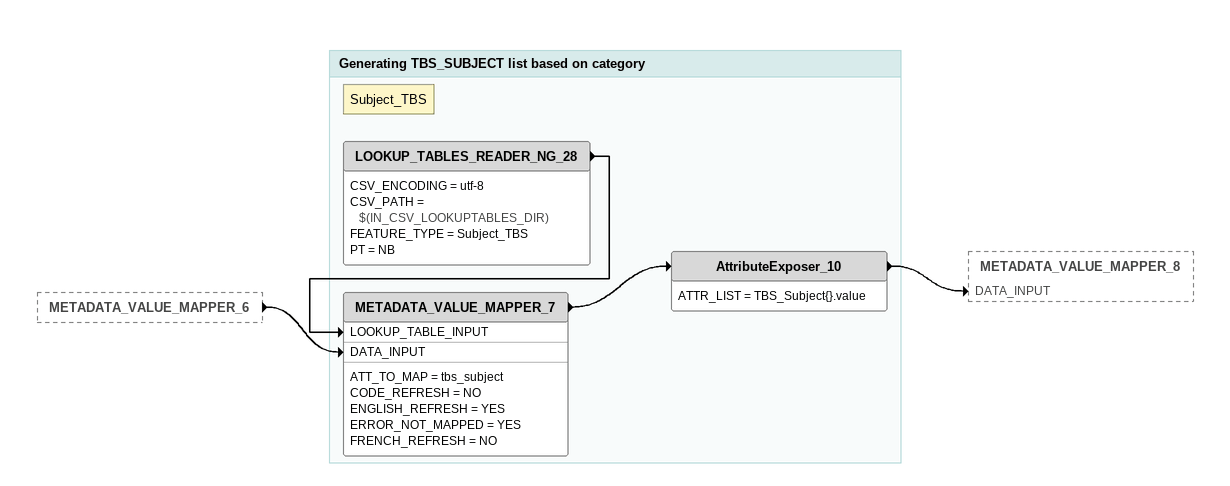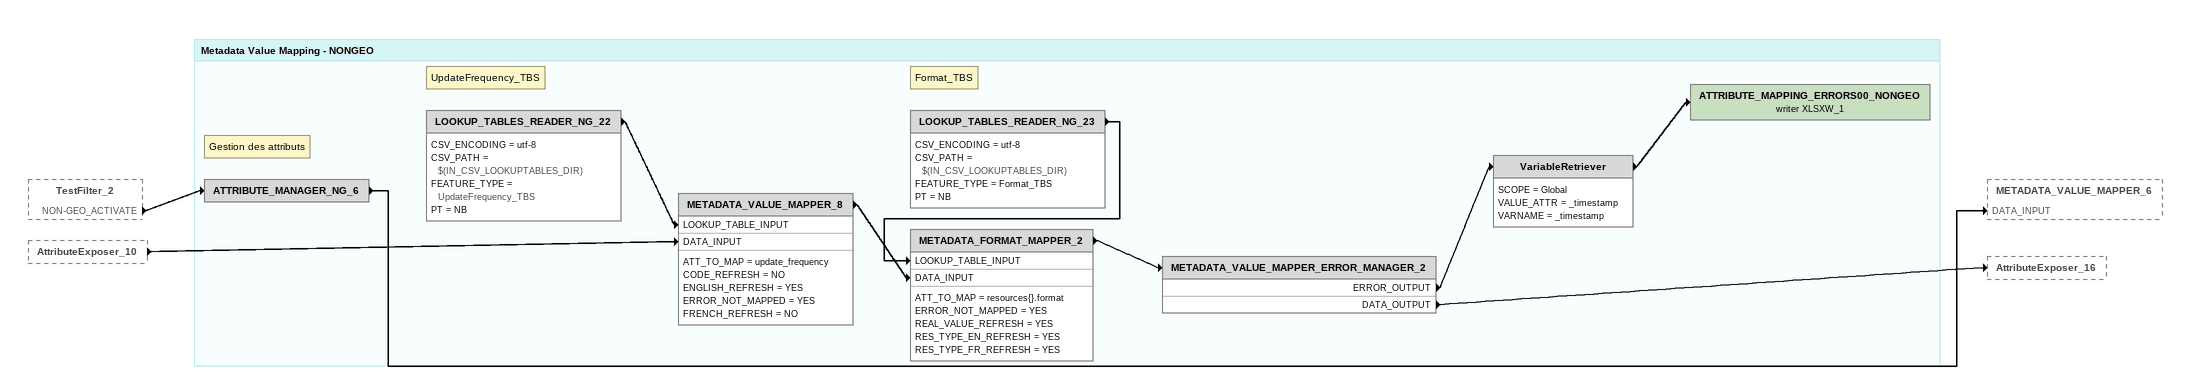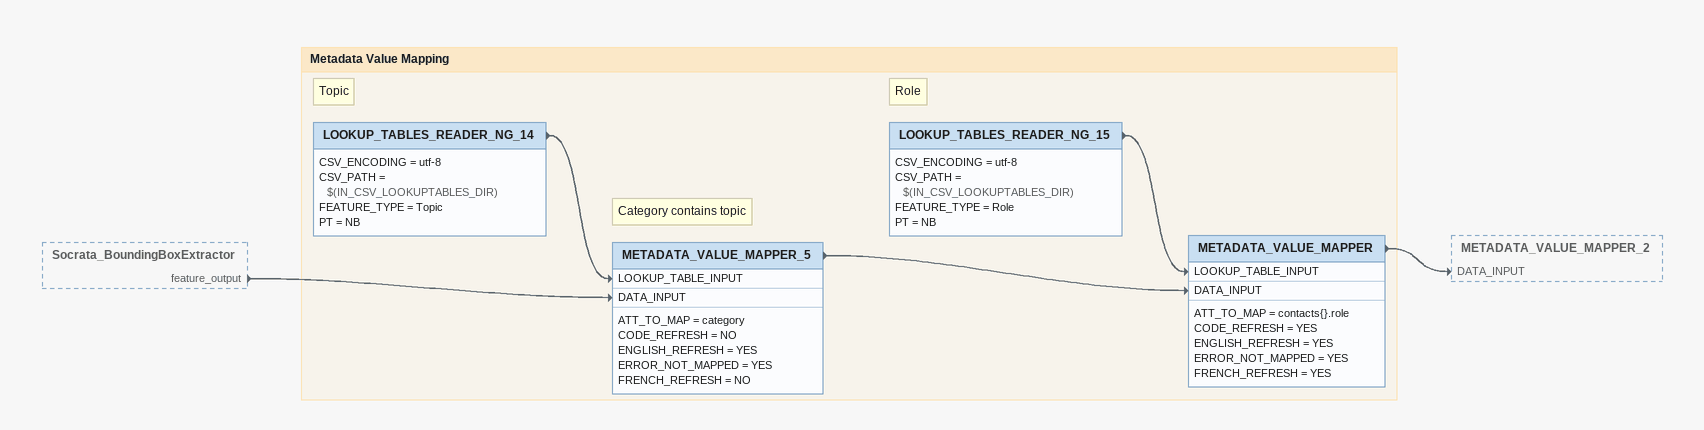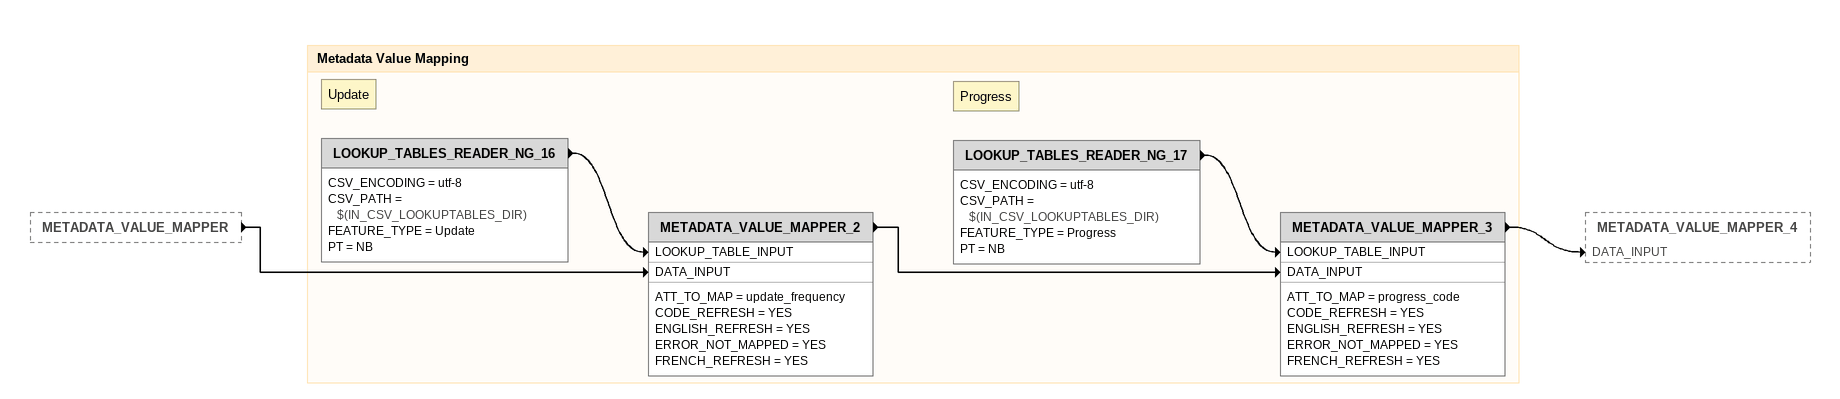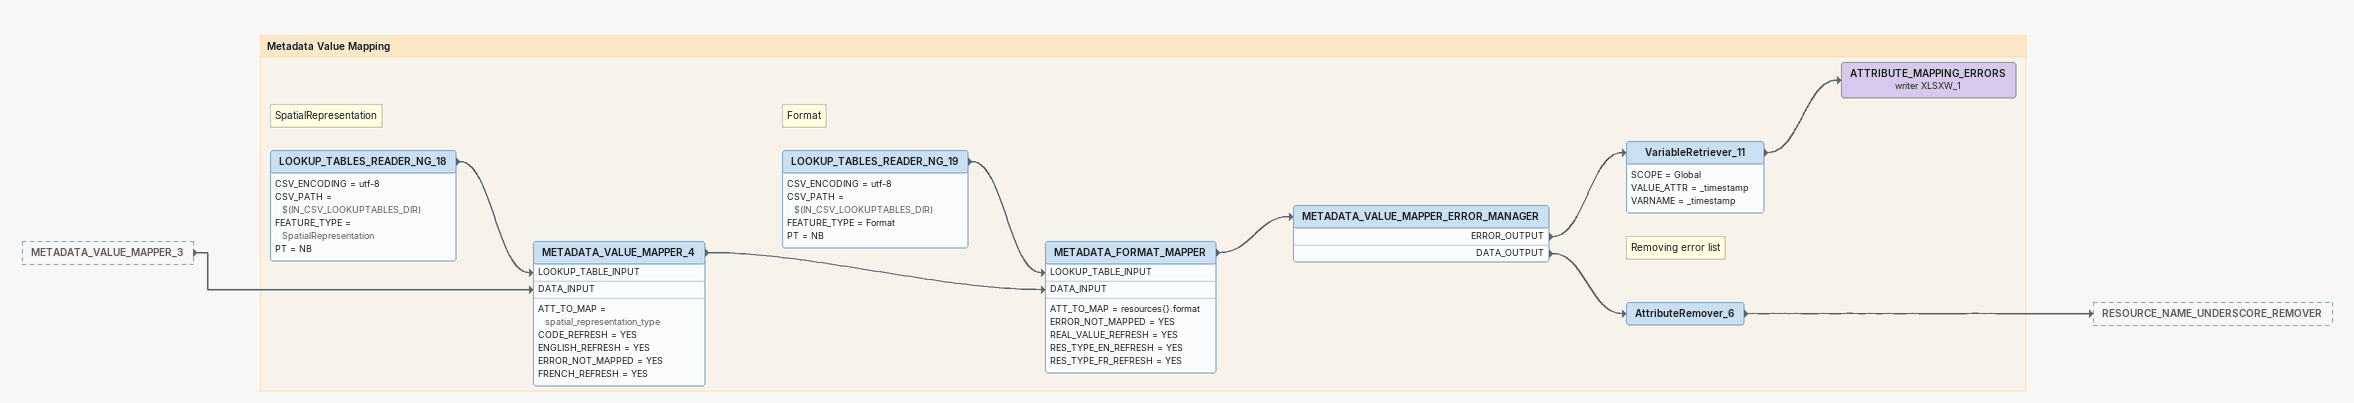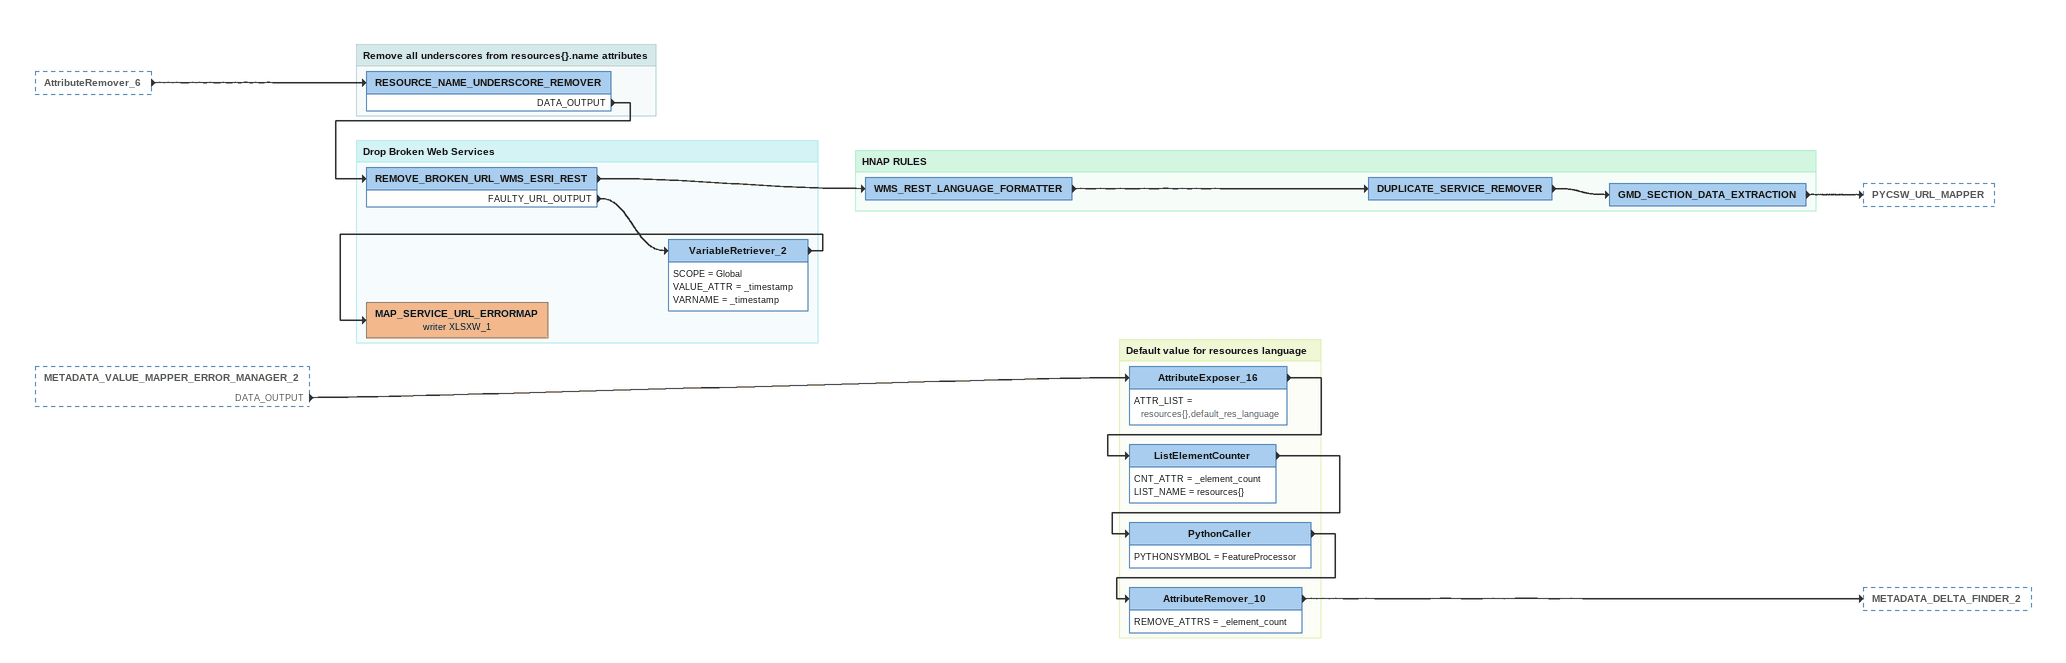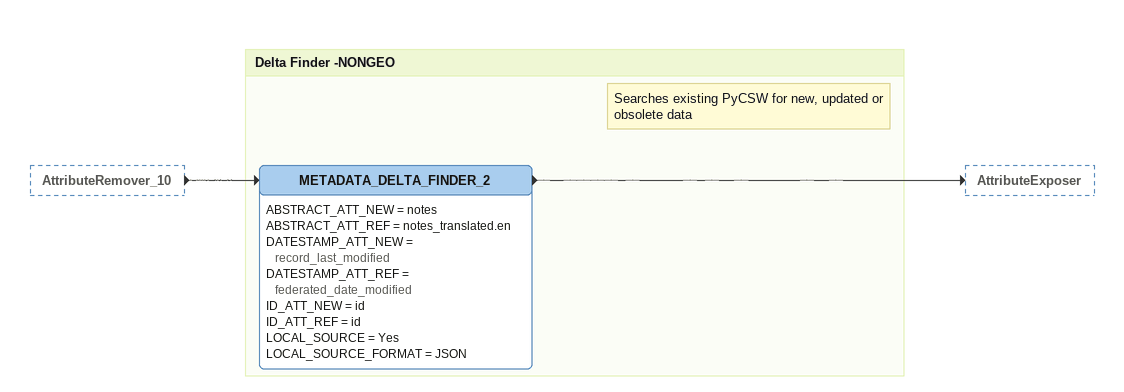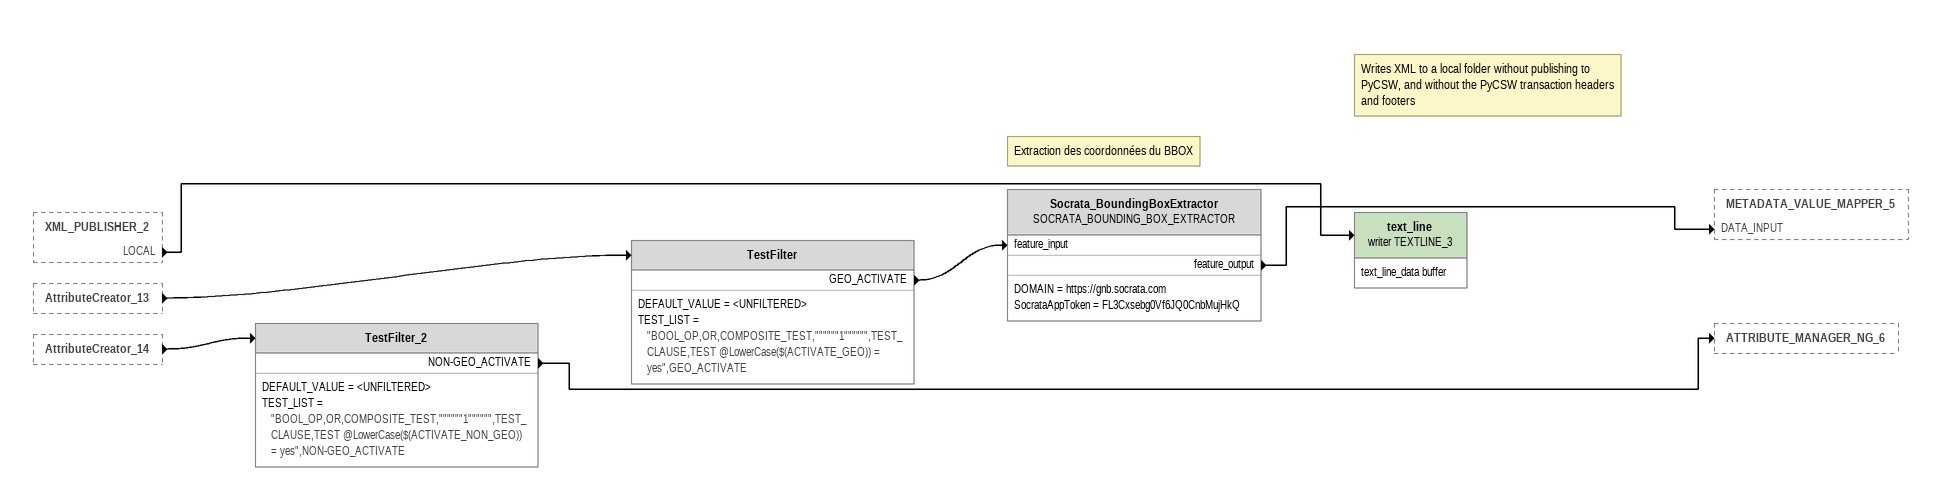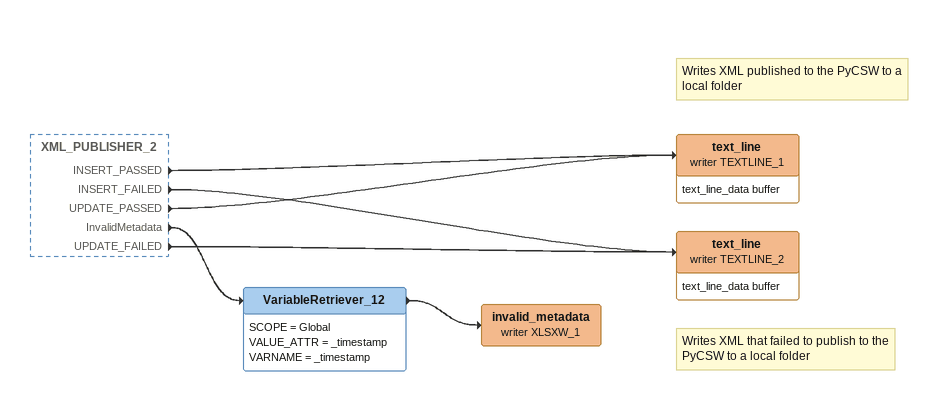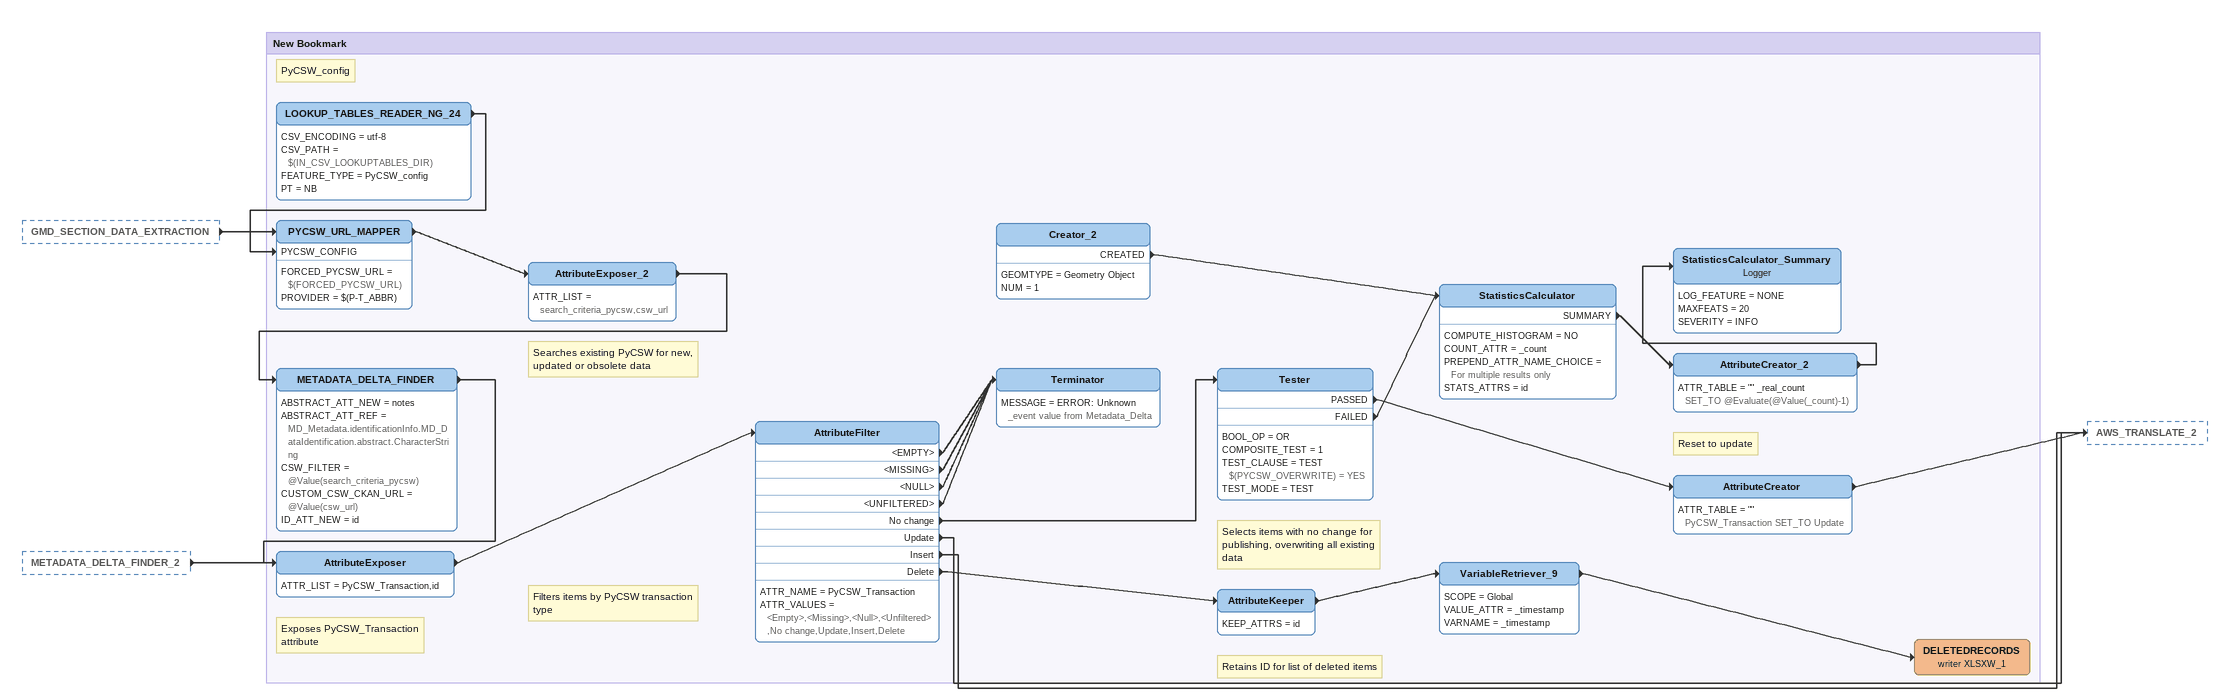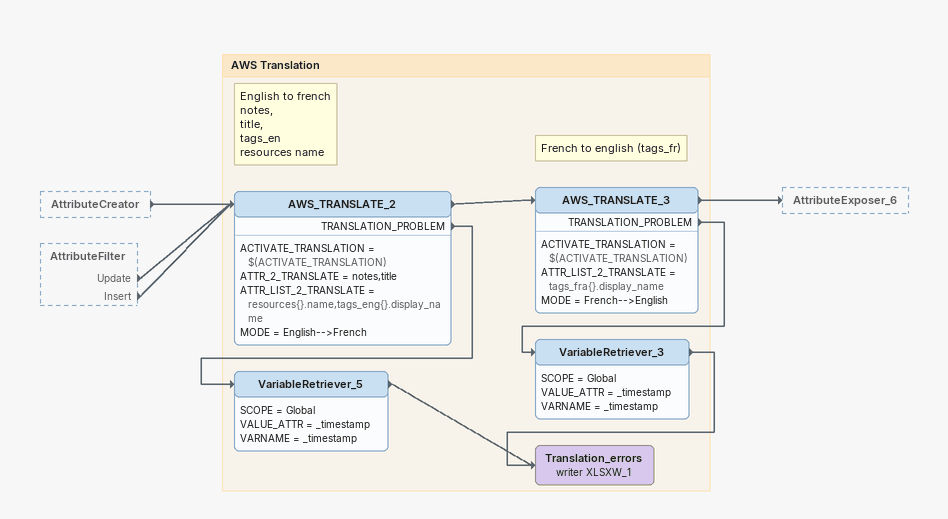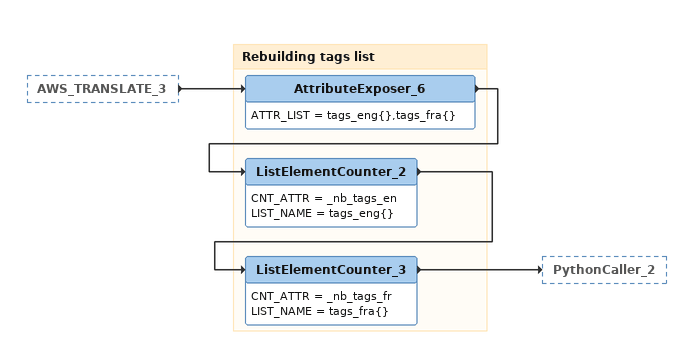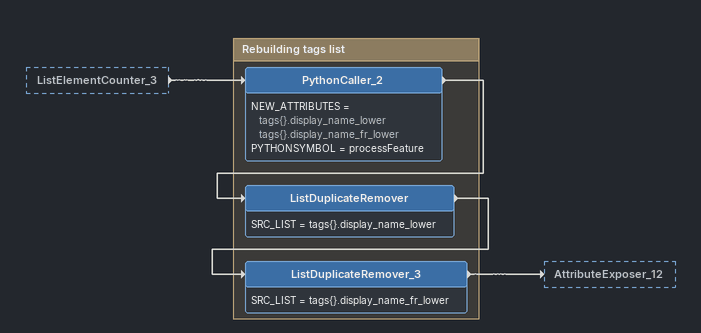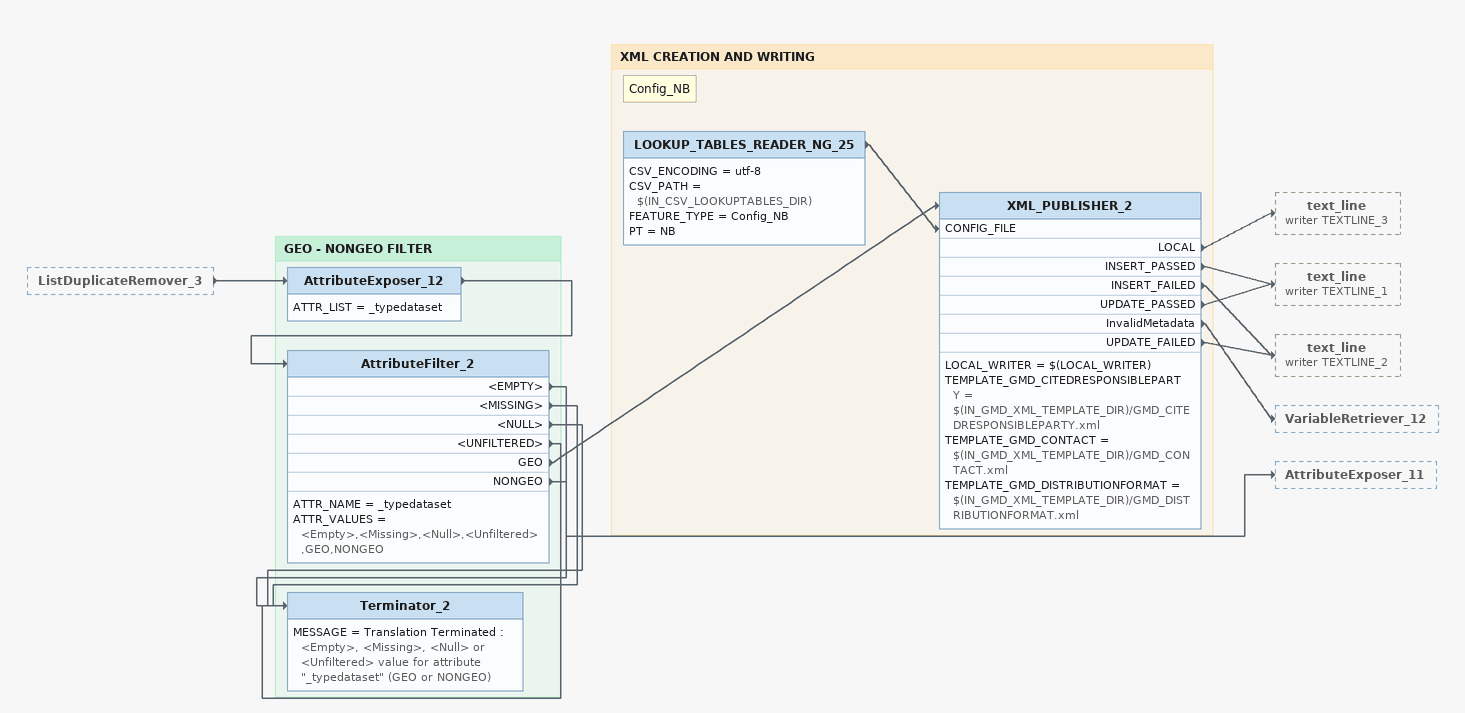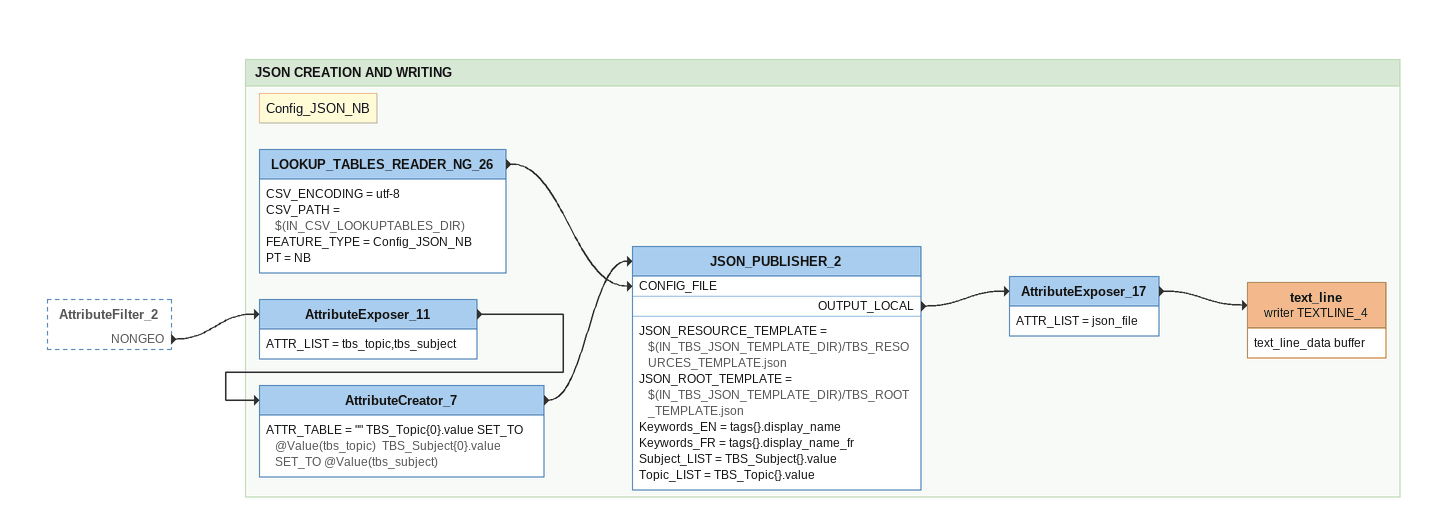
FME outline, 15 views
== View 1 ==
METADATA_VALUE_MAPPER_6 [outside]
    -> METADATA_VALUE_MAPPER_7 [DATA_INPUT]

Bookmark: Generating TBS_SUBJECT list based on category
Note: Subject_TBS
LOOKUP_TABLES_READER_NG_28
    CSV_ENCODING = utf-8
    CSV_PATH = $(IN_CSV_LOOKUPTABLES_DIR)
    FEATURE_TYPE = Subject_TBS
    PT = NB
    -> METADATA_VALUE_MAPPER_7 [LOOKUP_TABLE_INPUT]
METADATA_VALUE_MAPPER_7
    ATT_TO_MAP = tbs_subject
    CODE_REFRESH = NO
    ENGLISH_REFRESH = YES
    ERROR_NOT_MAPPED = YES
    FRENCH_REFRESH = NO
    -> AttributeExposer_10
AttributeExposer_10
    ATTR_LIST = TBS_Subject{}.value
    -> METADATA_VALUE_MAPPER_8 [DATA_INPUT]

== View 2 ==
TestFilter_2 [outside]
    NON-GEO_ACTIVATE -> ATTRIBUTE_MANAGER_NG_6
AttributeExposer_10 [outside]
    -> METADATA_VALUE_MAPPER_8 [DATA_INPUT]

Bookmark: Metadata Value Mapping - NONGEO
Note: Gestion des attributs
ATTRIBUTE_MANAGER_NG_6
    -> METADATA_VALUE_MAPPER_6 [DATA_INPUT]
Note: UpdateFrequency_TBS
LOOKUP_TABLES_READER_NG_22
    CSV_ENCODING = utf-8
    CSV_PATH = $(IN_CSV_LOOKUPTABLES_DIR)
    FEATURE_TYPE = UpdateFrequency_TBS
    PT = NB
    -> METADATA_VALUE_MAPPER_8 [LOOKUP_TABLE_INPUT]
METADATA_VALUE_MAPPER_8
    ATT_TO_MAP = update_frequency
    CODE_REFRESH = NO
    ENGLISH_REFRESH = YES
    ERROR_NOT_MAPPED = YES
    FRENCH_REFRESH = NO
    -> METADATA_FORMAT_MAPPER_2 [DATA_INPUT]
Note: Format_TBS
LOOKUP_TABLES_READER_NG_23
    CSV_ENCODING = utf-8
    CSV_PATH = $(IN_CSV_LOOKUPTABLES_DIR)
    FEATURE_TYPE = Format_TBS
    PT = NB
    -> METADATA_FORMAT_MAPPER_2 [LOOKUP_TABLE_INPUT]
METADATA_FORMAT_MAPPER_2
    ATT_TO_MAP = resources{}.format
    ERROR_NOT_MAPPED = YES
    REAL_VALUE_REFRESH = YES
    RES_TYPE_EN_REFRESH = YES
    RES_TYPE_FR_REFRESH = YES
    -> METADATA_VALUE_MAPPER_ERROR_MANAGER_2
METADATA_VALUE_MAPPER_ERROR_MANAGER_2
    ERROR_OUTPUT -> VariableRetriever
    DATA_OUTPUT -> AttributeExposer_16
VariableRetriever
    SCOPE = Global
    VALUE_ATTR = _timestamp
    VARNAME = _timestamp
    -> ATTRIBUTE_MAPPING_ERRORS00_NONGEO (writer XLSXW_1)
ATTRIBUTE_MAPPING_ERRORS00_NONGEO (writer XLSXW_1)

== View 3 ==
Socrata_BoundingBoxExtractor [outside]
    feature_output -> METADATA_VALUE_MAPPER_5 [DATA_INPUT]

Bookmark: Metadata Value Mapping
Note: Topic
LOOKUP_TABLES_READER_NG_14
    CSV_ENCODING = utf-8
    CSV_PATH = $(IN_CSV_LOOKUPTABLES_DIR)
    FEATURE_TYPE = Topic
    PT = NB
    -> METADATA_VALUE_MAPPER_5 [LOOKUP_TABLE_INPUT]
Note: Category contains topic
METADATA_VALUE_MAPPER_5
    ATT_TO_MAP = category
    CODE_REFRESH = NO
    ENGLISH_REFRESH = YES
    ERROR_NOT_MAPPED = YES
    FRENCH_REFRESH = NO
    -> METADATA_VALUE_MAPPER [DATA_INPUT]
Note: Role
LOOKUP_TABLES_READER_NG_15
    CSV_ENCODING = utf-8
    CSV_PATH = $(IN_CSV_LOOKUPTABLES_DIR)
    FEATURE_TYPE = Role
    PT = NB
    -> METADATA_VALUE_MAPPER [LOOKUP_TABLE_INPUT]
METADATA_VALUE_MAPPER
    ATT_TO_MAP = contacts{}.role
    CODE_REFRESH = YES
    ENGLISH_REFRESH = YES
    ERROR_NOT_MAPPED = YES
    FRENCH_REFRESH = YES
    -> METADATA_VALUE_MAPPER_2 [DATA_INPUT]

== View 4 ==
METADATA_VALUE_MAPPER [outside]
    -> METADATA_VALUE_MAPPER_2 [DATA_INPUT]

Bookmark: Metadata Value Mapping
Note: Update
LOOKUP_TABLES_READER_NG_16
    CSV_ENCODING = utf-8
    CSV_PATH = $(IN_CSV_LOOKUPTABLES_DIR)
    FEATURE_TYPE = Update
    PT = NB
    -> METADATA_VALUE_MAPPER_2 [LOOKUP_TABLE_INPUT]
METADATA_VALUE_MAPPER_2
    ATT_TO_MAP = update_frequency
    CODE_REFRESH = YES
    ENGLISH_REFRESH = YES
    ERROR_NOT_MAPPED = YES
    FRENCH_REFRESH = YES
    -> METADATA_VALUE_MAPPER_3 [DATA_INPUT]
Note: Progress
LOOKUP_TABLES_READER_NG_17
    CSV_ENCODING = utf-8
    CSV_PATH = $(IN_CSV_LOOKUPTABLES_DIR)
    FEATURE_TYPE = Progress
    PT = NB
    -> METADATA_VALUE_MAPPER_3 [LOOKUP_TABLE_INPUT]
METADATA_VALUE_MAPPER_3
    ATT_TO_MAP = progress_code
    CODE_REFRESH = YES
    ENGLISH_REFRESH = YES
    ERROR_NOT_MAPPED = YES
    FRENCH_REFRESH = YES
    -> METADATA_VALUE_MAPPER_4 [DATA_INPUT]

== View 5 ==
METADATA_VALUE_MAPPER_3 [outside]
    -> METADATA_VALUE_MAPPER_4 [DATA_INPUT]

Bookmark: Metadata Value Mapping
Note: SpatialRepresentation
LOOKUP_TABLES_READER_NG_18
    CSV_ENCODING = utf-8
    CSV_PATH = $(IN_CSV_LOOKUPTABLES_DIR)
    FEATURE_TYPE = SpatialRepresentation
    PT = NB
    -> METADATA_VALUE_MAPPER_4 [LOOKUP_TABLE_INPUT]
METADATA_VALUE_MAPPER_4
    ATT_TO_MAP = spatial_representation_type
    CODE_REFRESH = YES
    ENGLISH_REFRESH = YES
    ERROR_NOT_MAPPED = YES
    FRENCH_REFRESH = YES
    -> METADATA_FORMAT_MAPPER [DATA_INPUT]
Note: Format
LOOKUP_TABLES_READER_NG_19
    CSV_ENCODING = utf-8
    CSV_PATH = $(IN_CSV_LOOKUPTABLES_DIR)
    FEATURE_TYPE = Format
    PT = NB
    -> METADATA_FORMAT_MAPPER [LOOKUP_TABLE_INPUT]
METADATA_FORMAT_MAPPER
    ATT_TO_MAP = resources{}.format
    ERROR_NOT_MAPPED = YES
    REAL_VALUE_REFRESH = YES
    RES_TYPE_EN_REFRESH = YES
    RES_TYPE_FR_REFRESH = YES
    -> METADATA_VALUE_MAPPER_ERROR_MANAGER
METADATA_VALUE_MAPPER_ERROR_MANAGER
    ERROR_OUTPUT -> VariableRetriever_11
    DATA_OUTPUT -> AttributeRemover_6
VariableRetriever_11
    SCOPE = Global
    VALUE_ATTR = _timestamp
    VARNAME = _timestamp
    -> ATTRIBUTE_MAPPING_ERRORS (writer XLSXW_1)
ATTRIBUTE_MAPPING_ERRORS (writer XLSXW_1)
Note: Removing error list
AttributeRemover_6
    -> RESOURCE_NAME_UNDERSCORE_REMOVER

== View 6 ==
AttributeRemover_6 [outside]
    -> RESOURCE_NAME_UNDERSCORE_REMOVER
METADATA_VALUE_MAPPER_ERROR_MANAGER_2 [outside]
    DATA_OUTPUT -> AttributeExposer_16

Bookmark: Default value for resources language
AttributeExposer_16
    ATTR_LIST = resources{},default_res_language
    -> ListElementCounter
ListElementCounter
    CNT_ATTR = _element_count
    LIST_NAME = resources{}
    -> PythonCaller
PythonCaller
    PYTHONSYMBOL = FeatureProcessor
    -> AttributeRemover_10
AttributeRemover_10
    REMOVE_ATTRS = _element_count
    -> METADATA_DELTA_FINDER_2

Bookmark: Remove all underscores from resources{}.name attributes
RESOURCE_NAME_UNDERSCORE_REMOVER
    DATA_OUTPUT -> REMOVE_BROKEN_URL_WMS_ESRI_REST

Bookmark: Drop Broken Web Services
REMOVE_BROKEN_URL_WMS_ESRI_REST
    -> WMS_REST_LANGUAGE_FORMATTER
    FAULTY_URL_OUTPUT -> VariableRetriever_2
VariableRetriever_2
    SCOPE = Global
    VALUE_ATTR = _timestamp
    VARNAME = _timestamp
    -> MAP_SERVICE_URL_ERRORMAP (writer XLSXW_1)
MAP_SERVICE_URL_ERRORMAP (writer XLSXW_1)

Bookmark: HNAP RULES
WMS_REST_LANGUAGE_FORMATTER
    -> DUPLICATE_SERVICE_REMOVER
DUPLICATE_SERVICE_REMOVER
    -> GMD_SECTION_DATA_EXTRACTION
GMD_SECTION_DATA_EXTRACTION
    -> PYCSW_URL_MAPPER

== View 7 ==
AttributeRemover_10 [outside]
    -> METADATA_DELTA_FINDER_2

Bookmark: Delta Finder -NONGEO
Note: Searches existing PyCSW for new, updated or obsolete data
METADATA_DELTA_FINDER_2
    ABSTRACT_ATT_NEW = notes
    ABSTRACT_ATT_REF = notes_translated.en
    DATESTAMP_ATT_NEW = record_last_modified
    DATESTAMP_ATT_REF = federated_date_modified
    ID_ATT_NEW = id
    ID_ATT_REF = id
    LOCAL_SOURCE = Yes
    LOCAL_SOURCE_FORMAT = JSON
    -> AttributeExposer

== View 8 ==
XML_PUBLISHER_2 [outside]
    LOCAL -> text_line (writer TEXTLINE_3)
AttributeCreator_13 [outside]
    -> TestFilter
AttributeCreator_14 [outside]
    -> TestFilter_2
TestFilter_2
    DEFAULT_VALUE = <UNFILTERED>
    TEST_LIST = "BOOL_OP,OR,COMPOSITE_TEST,""""""1"""""",TEST_CLAUSE,TEST @LowerCase($(ACTIVATE_NON_GEO)) = yes",NON-GEO_ACTIVATE
    NON-GEO_ACTIVATE -> ATTRIBUTE_MANAGER_NG_6
TestFilter
    DEFAULT_VALUE = <UNFILTERED>
    TEST_LIST = "BOOL_OP,OR,COMPOSITE_TEST,""""""1"""""",TEST_CLAUSE,TEST @LowerCase($(ACTIVATE_GEO)) = yes",GEO_ACTIVATE
    GEO_ACTIVATE -> Socrata_BoundingBoxExtractor [feature_input]
Note: Extraction des coordonnées du BBOX
Socrata_BoundingBoxExtractor: SOCRATA_BOUNDING_BOX_EXTRACTOR
    DOMAIN = https://gnb.socrata.com
    SocrataAppToken = FL3Cxsebg0Vf6JQ0CnbMujHkQ
    feature_output -> METADATA_VALUE_MAPPER_5 [DATA_INPUT]
Note: Writes XML to a local folder without publishing to PyCSW, and without the PyCSW transaction headers and footers
text_line (writer TEXTLINE_3)
    attributes: text_line_data buffer

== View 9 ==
XML_PUBLISHER_2 [outside]
    INSERT_PASSED -> text_line (writer TEXTLINE_1)
    INSERT_FAILED -> text_line (writer TEXTLINE_2)
    UPDATE_PASSED -> text_line (writer TEXTLINE_1)
    InvalidMetadata -> VariableRetriever_12
    UPDATE_FAILED -> text_line (writer TEXTLINE_2)
Note: Writes XML published to the PyCSW to a local folder
text_line (writer TEXTLINE_1)
    attributes: text_line_data buffer
Note: Writes XML that failed to publish to the PyCSW to a local folder
text_line (writer TEXTLINE_2)
    attributes: text_line_data buffer
VariableRetriever_12
    SCOPE = Global
    VALUE_ATTR = _timestamp
    VARNAME = _timestamp
    -> invalid_metadata (writer XLSXW_1)
invalid_metadata (writer XLSXW_1)

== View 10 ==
GMD_SECTION_DATA_EXTRACTION [outside]
    -> PYCSW_URL_MAPPER
METADATA_DELTA_FINDER_2 [outside]
    -> AttributeExposer

Bookmark: New Bookmark
Note: PyCSW_config
LOOKUP_TABLES_READER_NG_24
    CSV_ENCODING = utf-8
    CSV_PATH = $(IN_CSV_LOOKUPTABLES_DIR)
    FEATURE_TYPE = PyCSW_config
    PT = NB
    -> PYCSW_URL_MAPPER [PYCSW_CONFIG]
PYCSW_URL_MAPPER
    FORCED_PYCSW_URL = $(FORCED_PYCSW_URL)
    PROVIDER = $(P-T_ABBR)
    -> AttributeExposer_2
AttributeExposer_2
    ATTR_LIST = search_criteria_pycsw,csw_url
    -> METADATA_DELTA_FINDER
Note: Searches existing PyCSW for new, updated or obsolete data
METADATA_DELTA_FINDER
    ABSTRACT_ATT_NEW = notes
    ABSTRACT_ATT_REF = MD_Metadata.identificationInfo.MD_DataIdentification.abstract.CharacterString
    CSW_FILTER = @Value(search_criteria_pycsw)
    CUSTOM_CSW_CKAN_URL = @Value(csw_url)
    ID_ATT_NEW = id
    -> AttributeExposer
Note: Exposes PyCSW_Transaction attribute
AttributeExposer
    ATTR_LIST = PyCSW_Transaction,id
    -> AttributeFilter
Note: Filters items by PyCSW transaction type
AttributeFilter
    ATTR_NAME = PyCSW_Transaction
    ATTR_VALUES = <Empty>,<Missing>,<Null>,<Unfiltered>,No change,Update,Insert,Delete
    <EMPTY> -> Terminator
    <MISSING> -> Terminator
    <NULL> -> Terminator
    <UNFILTERED> -> Terminator
    No change -> Tester
    Update -> AWS_TRANSLATE_2
    Insert -> AWS_TRANSLATE_2
    Delete -> AttributeKeeper
Terminator
    MESSAGE = ERROR: Unknown _event value from Metadata_Delta
Note: Selects items with no change for publishing, overwriting all existing data
Tester
    BOOL_OP = OR
    COMPOSITE_TEST = 1
    TEST_CLAUSE = TEST $(PYCSW_OVERWRITE) = YES
    TEST_MODE = TEST
    PASSED -> AttributeCreator
    FAILED -> StatisticsCalculator
Note: Reset to update
AttributeCreator
    ATTR_TABLE = "" PyCSW_Transaction SET_TO Update
    -> AWS_TRANSLATE_2
Note: Retains ID for list of deleted items
AttributeKeeper
    KEEP_ATTRS = id
    -> VariableRetriever_9
VariableRetriever_9
    SCOPE = Global
    VALUE_ATTR = _timestamp
    VARNAME = _timestamp
    -> DELETEDRECORDS (writer XLSXW_1)
DELETEDRECORDS (writer XLSXW_1)
Creator_2
    GEOMTYPE = Geometry Object
    NUM = 1
    CREATED -> StatisticsCalculator
StatisticsCalculator
    COMPUTE_HISTOGRAM = NO
    COUNT_ATTR = _count
    PREPEND_ATTR_NAME_CHOICE = For multiple results only
    STATS_ATTRS = id
    SUMMARY -> AttributeCreator_2
AttributeCreator_2
    ATTR_TABLE = "" _real_count SET_TO @Evaluate(@Value(_count)-1)
    -> StatisticsCalculator_Summary
StatisticsCalculator_Summary: Logger
    LOG_FEATURE = NONE
    MAXFEATS = 20
    SEVERITY = INFO

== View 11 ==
AttributeCreator [outside]
    -> AWS_TRANSLATE_2
AttributeFilter [outside]
    Update -> AWS_TRANSLATE_2
    Insert -> AWS_TRANSLATE_2

Bookmark: AWS Translation
Note: English to french / notes, / title, / tags_en / resources name
AWS_TRANSLATE_2
    ACTIVATE_TRANSLATION = $(ACTIVATE_TRANSLATION)
    ATTR_2_TRANSLATE = notes,title
    ATTR_LIST_2_TRANSLATE = resources{}.name,tags_eng{}.display_name
    MODE = English-->French
    -> AWS_TRANSLATE_3
    TRANSLATION_PROBLEM -> VariableRetriever_5
Note: French to english (tags_fr)
AWS_TRANSLATE_3
    ACTIVATE_TRANSLATION = $(ACTIVATE_TRANSLATION)
    ATTR_LIST_2_TRANSLATE = tags_fra{}.display_name
    MODE = French-->English
    -> AttributeExposer_6
    TRANSLATION_PROBLEM -> VariableRetriever_3
VariableRetriever_3
    SCOPE = Global
    VALUE_ATTR = _timestamp
    VARNAME = _timestamp
    -> Translation_errors (writer XLSXW_1)
VariableRetriever_5
    SCOPE = Global
    VALUE_ATTR = _timestamp
    VARNAME = _timestamp
    -> Translation_errors (writer XLSXW_1)
Translation_errors (writer XLSXW_1)

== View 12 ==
AWS_TRANSLATE_3 [outside]
    -> AttributeExposer_6

Bookmark: Rebuilding tags list
AttributeExposer_6
    ATTR_LIST = tags_eng{},tags_fra{}
    -> ListElementCounter_2
ListElementCounter_2
    CNT_ATTR = _nb_tags_en
    LIST_NAME = tags_eng{}
    -> ListElementCounter_3
ListElementCounter_3
    CNT_ATTR = _nb_tags_fr
    LIST_NAME = tags_fra{}
    -> PythonCaller_2

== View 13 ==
ListElementCounter_3 [outside]
    -> PythonCaller_2

Bookmark: Rebuilding tags list
PythonCaller_2
    NEW_ATTRIBUTES = tags{}.display_name_lower tags{}.display_name_fr_lower
    PYTHONSYMBOL = processFeature
    -> ListDuplicateRemover
ListDuplicateRemover
    SRC_LIST = tags{}.display_name_lower
    -> ListDuplicateRemover_3
ListDuplicateRemover_3
    SRC_LIST = tags{}.display_name_fr_lower
    -> AttributeExposer_12

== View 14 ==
ListDuplicateRemover_3 [outside]
    -> AttributeExposer_12

Bookmark: GEO - NONGEO FILTER
AttributeExposer_12
    ATTR_LIST = _typedataset
    -> AttributeFilter_2
AttributeFilter_2
    ATTR_NAME = _typedataset
    ATTR_VALUES = <Empty>,<Missing>,<Null>,<Unfiltered>,GEO,NONGEO
    <EMPTY> -> Terminator_2
    <MISSING> -> Terminator_2
    <NULL> -> Terminator_2
    <UNFILTERED> -> Terminator_2
    GEO -> XML_PUBLISHER_2
    NONGEO -> AttributeExposer_11
Terminator_2
    MESSAGE = Translation Terminated : <Empty>, <Missing>, <Null> or <Unfiltered> value for attribute "_typedataset" (GEO or NONGEO)

Bookmark: XML CREATION AND WRITING
Note: Config_NB
LOOKUP_TABLES_READER_NG_25
    CSV_ENCODING = utf-8
    CSV_PATH = $(IN_CSV_LOOKUPTABLES_DIR)
    FEATURE_TYPE = Config_NB
    PT = NB
    -> XML_PUBLISHER_2 [CONFIG_FILE]
XML_PUBLISHER_2
    LOCAL_WRITER = $(LOCAL_WRITER)
    TEMPLATE_GMD_CITEDRESPONSIBLEPARTY = $(IN_GMD_XML_TEMPLATE_DIR)/GMD_CITEDRESPONSIBLEPARTY.xml
    TEMPLATE_GMD_CONTACT = $(IN_GMD_XML_TEMPLATE_DIR)/GMD_CONTACT.xml
    TEMPLATE_GMD_DISTRIBUTIONFORMAT = $(IN_GMD_XML_TEMPLATE_DIR)/GMD_DISTRIBUTIONFORMAT.xml
    LOCAL -> text_line (writer TEXTLINE_3)
    INSERT_PASSED -> text_line (writer TEXTLINE_1)
    INSERT_FAILED -> text_line (writer TEXTLINE_2)
    UPDATE_PASSED -> text_line (writer TEXTLINE_1)
    InvalidMetadata -> VariableRetriever_12
    UPDATE_FAILED -> text_line (writer TEXTLINE_2)

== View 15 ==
AttributeFilter_2 [outside]
    NONGEO -> AttributeExposer_11

Bookmark: JSON CREATION AND WRITING
AttributeExposer_11
    ATTR_LIST = tbs_topic,tbs_subject
    -> AttributeCreator_7
AttributeCreator_7
    ATTR_TABLE = "" TBS_Topic{0}.value SET_TO @Value(tbs_topic)  TBS_Subject{0}.value SET_TO @Value(tbs_subject)
    -> JSON_PUBLISHER_2
Note: Config_JSON_NB
LOOKUP_TABLES_READER_NG_26
    CSV_ENCODING = utf-8
    CSV_PATH = $(IN_CSV_LOOKUPTABLES_DIR)
    FEATURE_TYPE = Config_JSON_NB
    PT = NB
    -> JSON_PUBLISHER_2 [CONFIG_FILE]
JSON_PUBLISHER_2
    JSON_RESOURCE_TEMPLATE = $(IN_TBS_JSON_TEMPLATE_DIR)/TBS_RESOURCES_TEMPLATE.json
    JSON_ROOT_TEMPLATE = $(IN_TBS_JSON_TEMPLATE_DIR)/TBS_ROOT_TEMPLATE.json
    Keywords_EN = tags{}.display_name
    Keywords_FR = tags{}.display_name_fr
    Subject_LIST = TBS_Subject{}.value
    Topic_LIST = TBS_Topic{}.value
    OUTPUT_LOCAL -> AttributeExposer_17
AttributeExposer_17
    ATTR_LIST = json_file
    -> text_line (writer TEXTLINE_4)
text_line (writer TEXTLINE_4)
    attributes: text_line_data buffer
